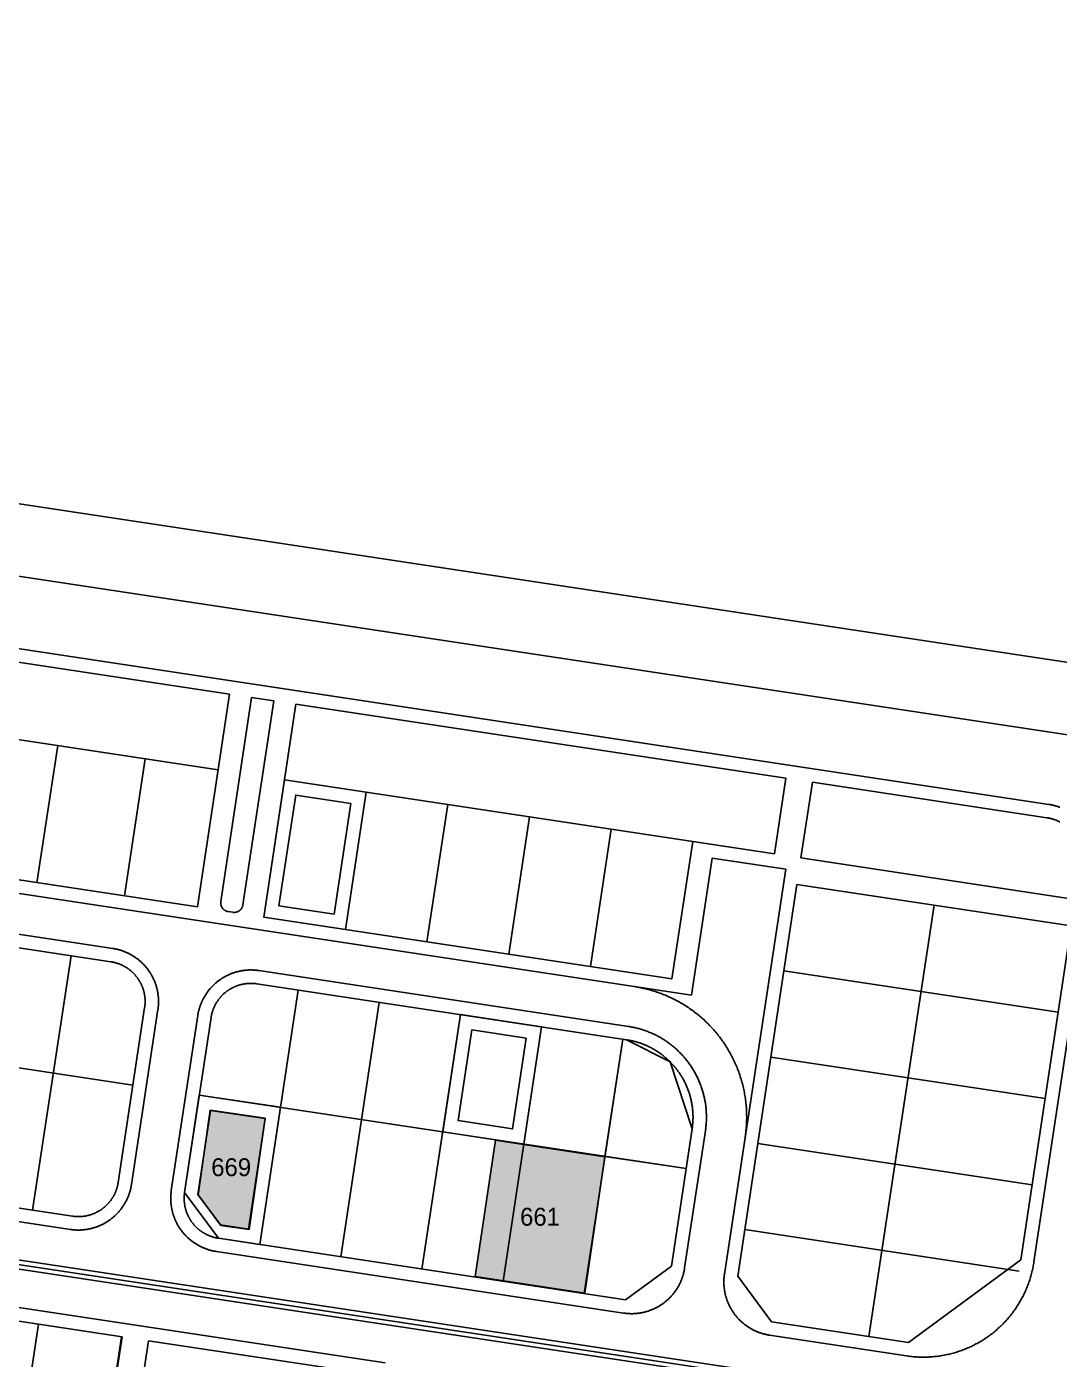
# Model space of a CAD drawing. Header units: metres. Extents: x 680594 to 684853, y 828874 to 830078.
# Drawn here: x 681438.4 to 681669.2, y 829775.8 to 830073.7 of the extents above; entities that cross this region are included whole.
import ezdxf
from ezdxf.enums import TextEntityAlignment as Align

# ---------------------------------------------------------------- set-up
doc = ezdxf.new("R2010")
doc.units = ezdxf.units.M
for name, color, linetype in [('PLOT_LINES', 7, 'Continuous'), ('PLOT_NUMBERS', 7, 'Continuous'), ('SELECTED_PLOTS', 3, 'Continuous')]:
    doc.layers.add(name, color=color, linetype=linetype)

msp = doc.modelspace()

# ---------------------------------------------------------------- hatches: boundary and pattern name
at = {"layer": 'SELECTED_PLOTS'}
h = msp.add_hatch(color=3, dxfattribs=at)
h.dxf.hatch_style = 1
h.paths.add_polyline_path([(681491.7, 829829.7), (681488.1, 829804.8), (681481.8, 829805.7), (681476.7, 829812.6), (681479.4, 829831.5)])
h = msp.add_hatch(color=3, dxfattribs=at)
h.dxf.hatch_style = 1
h.paths.add_polyline_path([(681563.13, 829790.6), (681538.61, 829794.31), (681543.22, 829824.77), (681549.47, 829823.82), (681567.62, 829821.07)])

# ---------------------------------------------------------------- linework, layer by layer
at = {"layer": 'PLOT_LINES'}
for points in [[(680731.23, 830073.66), (682582.21, 829793.81)], [(680731.23, 830073.66), (682582.21, 829793.81)], [(680728.84, 830057.84), (682579.82, 829777.99)], [(680728.84, 830057.84), (682579.82, 829777.99)], [(681024.65, 829996.94), (681666.88, 829899.83)], [(681350.26, 829944.67), (681483.74, 829924.49)], [(681586.98, 829857.19), (681088.37, 829932.57)], [(681481.18, 829907.57), (681347.7, 829927.75)], [(681476.55, 829876.92), (681483.74, 829924.49)], [(681481.79, 829878.15), (681488.68, 829923.74)], [(681488.68, 829923.74), (681493.63, 829922.99)], [(681486.73, 829877.4), (681493.63, 829922.99)], [(681491.38, 829874.67), (681498.57, 829922.25)], [(681498.57, 829922.25), (681608.09, 829905.69)], [(681440.7, 829882.33), (681445.34, 829912.99)], [(681460.23, 829879.38), (681464.87, 829910.03)], [(681605.53, 829888.77), (681608.09, 829905.69)], [(681514.26, 829902.57), (681496.01, 829905.32), (681491.38, 829874.67), (681509.63, 829871.91), (681514.26, 829902.57)], [(681605.53, 829888.77), (681496.01, 829905.32)], [(681509.63, 829871.91), (681514.26, 829902.57)], [(681611.46, 829887.87), (681614.02, 829904.79)], [(681614.02, 829904.79), (681666.43, 829896.87)], [(681457.67, 829867.63), (681239.66, 829900.6)], [(681510.85, 829900.05), (681498.53, 829901.91), (681494.79, 829877.19), (681507.11, 829875.33), (681510.85, 829900.05)], [(681527.88, 829869.15), (681532.52, 829899.81)], [(681669.3, 829899.2), (681669.17, 829899.25), (681669.04, 829899.3), (681668.91, 829899.34), (681668.78, 829899.39), (681668.64, 829899.43), (681668.51, 829899.47), (681668.38, 829899.51), (681668.24, 829899.55), (681668.11, 829899.58), (681667.97, 829899.62), (681667.84, 829899.65), (681667.7, 829899.68), (681667.56, 829899.71), (681667.43, 829899.74), (681667.29, 829899.76), (681667.15, 829899.79), (681667.01, 829899.81), (681666.88, 829899.83)], [(681476.55, 829876.92), (681343.06, 829897.1)], [(681546.14, 829866.39), (681550.77, 829897.05)], [(681669.3, 829895.92), (681669.2, 829895.97), (681669.11, 829896.02), (681669.02, 829896.06), (681668.92, 829896.11), (681668.83, 829896.15), (681668.73, 829896.2), (681668.64, 829896.24), (681668.54, 829896.28), (681668.44, 829896.32), (681668.35, 829896.36), (681668.25, 829896.39), (681668.15, 829896.43), (681668.05, 829896.47), (681667.95, 829896.5), (681667.85, 829896.53), (681667.75, 829896.56), (681667.65, 829896.59), (681667.55, 829896.62), (681667.45, 829896.65), (681667.35, 829896.68), (681667.25, 829896.7), (681667.15, 829896.73), (681667.04, 829896.75), (681666.94, 829896.77), (681666.84, 829896.8), (681666.74, 829896.82), (681666.63, 829896.83), (681666.53, 829896.85), (681666.43, 829896.87)], [(681564.39, 829863.63), (681569.02, 829894.29)], [(681582.64, 829860.88), (681587.27, 829891.53)], [(681586.98, 829857.19), (681591.61, 829887.84)], [(681608.05, 829885.35), (681591.61, 829887.84)], [(681611.46, 829887.87), (681672.77, 829878.6)], [(681594.37, 829794.88), (681608.05, 829885.35)], [(681663.55, 829797.57), (681676.95, 829886.18)], [(681610.57, 829881.94), (681597.34, 829794.43), (681604.89, 829784.19), (681635.54, 829779.55), (681660.58, 829798.02), (681671.87, 829872.67)], [(681610.57, 829881.94), (681671.87, 829872.67)], [(681610.57, 829881.94), (681671.87, 829872.67)], [(681481.79, 829878.15), (681481.79, 829878.12), (681481.78, 829878.1), (681481.78, 829878.08), (681481.78, 829878.05), (681481.78, 829878.03), (681481.77, 829878.01), (681481.77, 829877.98), (681481.77, 829877.96), (681481.77, 829877.94), (681481.77, 829877.91), (681481.77, 829877.89), (681481.77, 829877.87), (681481.77, 829877.84), (681481.77, 829877.82), (681481.77, 829877.8), (681481.77, 829877.77), (681481.77, 829877.75), (681481.77, 829877.73), (681481.77, 829877.7), (681481.77, 829877.68), (681481.78, 829877.66), (681481.78, 829877.64), (681481.78, 829877.61), (681481.78, 829877.59), (681481.79, 829877.57), (681481.79, 829877.54), (681481.79, 829877.52), (681481.8, 829877.5), (681481.8, 829877.47), (681481.81, 829877.45), (681481.81, 829877.43), (681481.82, 829877.41), (681481.82, 829877.38), (681481.83, 829877.36), (681481.83, 829877.34), (681481.84, 829877.32), (681481.84, 829877.29), (681481.85, 829877.27), (681481.86, 829877.25), (681481.87, 829877.23), (681481.87, 829877.2), (681481.88, 829877.18), (681481.89, 829877.16), (681481.9, 829877.14), (681481.9, 829877.12), (681481.91, 829877.1), (681481.92, 829877.07), (681481.93, 829877.05), (681481.94, 829877.03), (681481.95, 829877.01), (681481.96, 829876.99), (681481.97, 829876.97), (681481.98, 829876.95), (681481.99, 829876.93), (681482, 829876.91), (681482.01, 829876.89), (681482.02, 829876.86), (681482.04, 829876.84), (681482.05, 829876.82), (681482.06, 829876.8), (681482.07, 829876.78), (681482.08, 829876.77), (681482.1, 829876.75), (681482.11, 829876.73), (681482.12, 829876.71), (681482.14, 829876.69), (681482.15, 829876.67), (681482.16, 829876.65), (681482.18, 829876.63), (681482.19, 829876.61), (681482.21, 829876.6), (681482.22, 829876.58), (681482.24, 829876.56), (681482.25, 829876.54), (681482.27, 829876.52), (681482.28, 829876.51), (681482.3, 829876.49), (681482.31, 829876.47), (681482.33, 829876.46), (681482.35, 829876.44), (681482.36, 829876.42), (681482.38, 829876.41), (681482.4, 829876.39), (681482.41, 829876.37), (681482.43, 829876.36), (681482.45, 829876.34), (681482.47, 829876.33), (681482.48, 829876.31), (681482.5, 829876.3), (681482.52, 829876.28), (681482.54, 829876.27), (681482.56, 829876.26), (681482.57, 829876.24), (681482.59, 829876.23), (681482.61, 829876.21), (681482.63, 829876.2), (681482.65, 829876.19), (681482.67, 829876.17), (681482.69, 829876.16), (681482.71, 829876.15), (681482.73, 829876.14), (681482.75, 829876.13), (681482.77, 829876.11), (681482.79, 829876.1), (681482.81, 829876.09), (681482.83, 829876.08), (681482.85, 829876.07), (681482.87, 829876.06), (681482.89, 829876.05), (681482.91, 829876.04), (681482.93, 829876.03), (681482.96, 829876.02), (681482.98, 829876.01), (681483, 829876), (681483.02, 829875.99), (681483.04, 829875.98), (681483.06, 829875.97), (681483.08, 829875.97), (681483.11, 829875.96), (681483.13, 829875.95), (681483.15, 829875.94), (681483.17, 829875.94), (681483.2, 829875.93), (681483.22, 829875.92), (681483.24, 829875.92), (681483.26, 829875.91), (681483.29, 829875.91), (681483.31, 829875.9), (681483.33, 829875.89), (681483.35, 829875.89), (681483.38, 829875.89), (681483.4, 829875.88), (681483.42, 829875.88), (681483.44, 829875.87), (681483.47, 829875.87)], [(681483.47, 829875.87), (681484.46, 829875.72)], [(681484.46, 829875.72), (681484.48, 829875.72), (681484.5, 829875.71), (681484.53, 829875.71), (681484.55, 829875.71), (681484.57, 829875.71), (681484.6, 829875.7), (681484.62, 829875.7), (681484.64, 829875.7), (681484.66, 829875.7), (681484.69, 829875.7), (681484.71, 829875.7), (681484.73, 829875.7), (681484.76, 829875.7), (681484.78, 829875.7), (681484.8, 829875.7), (681484.83, 829875.7), (681484.85, 829875.7), (681484.87, 829875.7), (681484.9, 829875.7), (681484.92, 829875.7), (681484.94, 829875.71), (681484.97, 829875.71), (681484.99, 829875.71), (681485.01, 829875.71), (681485.04, 829875.72), (681485.06, 829875.72), (681485.08, 829875.72), (681485.11, 829875.73), (681485.13, 829875.73), (681485.15, 829875.74), (681485.17, 829875.74), (681485.2, 829875.75), (681485.22, 829875.75), (681485.24, 829875.76), (681485.26, 829875.76), (681485.29, 829875.77), (681485.31, 829875.78), (681485.33, 829875.78), (681485.35, 829875.79), (681485.38, 829875.8), (681485.4, 829875.8), (681485.42, 829875.81), (681485.44, 829875.82), (681485.46, 829875.83), (681485.49, 829875.84), (681485.51, 829875.84), (681485.53, 829875.85), (681485.55, 829875.86), (681485.57, 829875.87), (681485.59, 829875.88), (681485.61, 829875.89), (681485.63, 829875.9), (681485.66, 829875.91), (681485.68, 829875.92), (681485.7, 829875.93), (681485.72, 829875.94), (681485.74, 829875.95), (681485.76, 829875.97), (681485.78, 829875.98), (681485.8, 829875.99), (681485.82, 829876), (681485.84, 829876.01), (681485.86, 829876.03), (681485.88, 829876.04), (681485.9, 829876.05), (681485.91, 829876.07), (681485.93, 829876.08), (681485.95, 829876.09), (681485.97, 829876.11), (681485.99, 829876.12), (681486.01, 829876.14), (681486.03, 829876.15), (681486.04, 829876.17), (681486.06, 829876.18), (681486.08, 829876.2), (681486.1, 829876.21), (681486.11, 829876.23), (681486.13, 829876.24), (681486.15, 829876.26), (681486.16, 829876.28), (681486.18, 829876.29), (681486.2, 829876.31), (681486.21, 829876.33), (681486.23, 829876.34), (681486.24, 829876.36), (681486.26, 829876.38), (681486.27, 829876.4), (681486.29, 829876.41), (681486.3, 829876.43), (681486.32, 829876.45), (681486.33, 829876.47), (681486.35, 829876.49), (681486.36, 829876.5), (681486.37, 829876.52), (681486.39, 829876.54), (681486.4, 829876.56), (681486.41, 829876.58), (681486.43, 829876.6), (681486.44, 829876.62), (681486.45, 829876.64), (681486.47, 829876.66), (681486.48, 829876.68), (681486.49, 829876.7), (681486.5, 829876.72), (681486.51, 829876.74), (681486.52, 829876.76), (681486.53, 829876.78), (681486.54, 829876.8), (681486.55, 829876.82), (681486.56, 829876.84), (681486.57, 829876.86), (681486.58, 829876.89), (681486.59, 829876.91), (681486.6, 829876.93), (681486.61, 829876.95), (681486.62, 829876.97), (681486.63, 829876.99), (681486.64, 829877.02), (681486.64, 829877.04), (681486.65, 829877.06), (681486.66, 829877.08), (681486.67, 829877.1), (681486.67, 829877.13), (681486.68, 829877.15), (681486.68, 829877.17), (681486.69, 829877.19), (681486.7, 829877.22), (681486.7, 829877.24), (681486.71, 829877.26), (681486.71, 829877.28), (681486.72, 829877.31), (681486.72, 829877.33), (681486.73, 829877.35), (681486.73, 829877.38), (681486.73, 829877.4)], [(681626.64, 829780.9), (681641.22, 829877.3)], [(681457.22, 829864.67), (681394.93, 829874.09)], [(681582.64, 829860.88), (681491.38, 829874.67)], [(681467.74, 829853.97), (681467.76, 829854.11), (681467.78, 829854.25), (681467.79, 829854.39), (681467.81, 829854.53), (681467.82, 829854.67), (681467.83, 829854.81), (681467.84, 829854.95), (681467.85, 829855.09), (681467.86, 829855.22), (681467.87, 829855.36), (681467.87, 829855.5), (681467.87, 829855.64), (681467.87, 829855.78), (681467.87, 829855.92), (681467.87, 829856.06), (681467.86, 829856.2), (681467.86, 829856.34), (681467.85, 829856.48), (681467.84, 829856.62), (681467.83, 829856.76), (681467.82, 829856.9), (681467.81, 829857.04), (681467.79, 829857.18), (681467.77, 829857.31), (681467.75, 829857.45), (681467.73, 829857.59), (681467.71, 829857.73), (681467.69, 829857.87), (681467.66, 829858), (681467.64, 829858.14), (681467.61, 829858.28), (681467.58, 829858.41), (681467.55, 829858.55), (681467.51, 829858.69), (681467.48, 829858.82), (681467.44, 829858.96), (681467.4, 829859.09), (681467.36, 829859.22), (681467.32, 829859.36), (681467.28, 829859.49), (681467.24, 829859.62), (681467.19, 829859.76), (681467.14, 829859.89), (681467.1, 829860.02), (681467.04, 829860.15), (681466.99, 829860.28), (681466.94, 829860.41), (681466.89, 829860.53), (681466.83, 829860.66), (681466.77, 829860.79), (681466.71, 829860.92), (681466.65, 829861.04), (681466.59, 829861.17), (681466.53, 829861.29), (681466.46, 829861.42), (681466.39, 829861.54), (681466.33, 829861.66), (681466.26, 829861.78), (681466.19, 829861.9), (681466.11, 829862.02), (681466.04, 829862.14), (681465.97, 829862.26), (681465.89, 829862.37), (681465.81, 829862.49), (681465.73, 829862.61), (681465.65, 829862.72), (681465.57, 829862.83), (681465.49, 829862.95), (681465.41, 829863.06), (681465.32, 829863.17), (681465.23, 829863.28), (681465.14, 829863.39), (681465.06, 829863.49), (681464.97, 829863.6), (681464.87, 829863.7), (681464.78, 829863.81), (681464.69, 829863.91), (681464.59, 829864.01), (681464.49, 829864.12), (681464.4, 829864.21), (681464.3, 829864.31), (681464.2, 829864.41), (681464.1, 829864.51), (681463.99, 829864.6), (681463.89, 829864.7), (681463.79, 829864.79), (681463.68, 829864.88), (681463.57, 829864.97), (681463.47, 829865.06), (681463.36, 829865.15), (681463.25, 829865.23), (681463.14, 829865.32), (681463.03, 829865.4), (681462.91, 829865.49), (681462.8, 829865.57), (681462.69, 829865.65), (681462.57, 829865.73), (681462.45, 829865.8), (681462.34, 829865.88), (681462.22, 829865.95), (681462.1, 829866.03), (681461.98, 829866.1), (681461.86, 829866.17), (681461.74, 829866.24), (681461.62, 829866.3), (681461.49, 829866.37), (681461.37, 829866.44), (681461.25, 829866.5), (681461.12, 829866.56), (681460.99, 829866.62), (681460.87, 829866.68), (681460.74, 829866.74), (681460.61, 829866.79), (681460.48, 829866.85), (681460.35, 829866.9), (681460.22, 829866.95), (681460.09, 829867), (681459.96, 829867.05), (681459.83, 829867.1), (681459.7, 829867.14), (681459.57, 829867.19), (681459.43, 829867.23), (681459.3, 829867.27), (681459.17, 829867.31), (681459.03, 829867.35), (681458.9, 829867.38), (681458.76, 829867.42), (681458.63, 829867.45), (681458.49, 829867.48), (681458.35, 829867.51), (681458.22, 829867.54), (681458.08, 829867.56), (681457.94, 829867.59), (681457.8, 829867.61), (681457.67, 829867.63)], [(680992.67, 829864.11), (681644.26, 829765.59)], [(680992.67, 829864.11), (681644.26, 829765.59)], [(681439.72, 829809.16), (681448.32, 829866.01)], [(681464.77, 829854.42), (681464.79, 829854.53), (681464.8, 829854.63), (681464.81, 829854.73), (681464.82, 829854.84), (681464.83, 829854.94), (681464.84, 829855.05), (681464.85, 829855.15), (681464.86, 829855.26), (681464.86, 829855.36), (681464.87, 829855.47), (681464.87, 829855.57), (681464.87, 829855.67), (681464.87, 829855.78), (681464.87, 829855.88), (681464.87, 829855.99), (681464.87, 829856.09), (681464.86, 829856.2), (681464.86, 829856.3), (681464.85, 829856.41), (681464.84, 829856.51), (681464.83, 829856.62), (681464.82, 829856.72), (681464.81, 829856.82), (681464.8, 829856.93), (681464.78, 829857.03), (681464.77, 829857.14), (681464.75, 829857.24), (681464.73, 829857.34), (681464.71, 829857.45), (681464.69, 829857.55), (681464.67, 829857.65), (681464.65, 829857.75), (681464.63, 829857.85), (681464.6, 829857.96), (681464.58, 829858.06), (681464.55, 829858.16), (681464.52, 829858.26), (681464.49, 829858.36), (681464.46, 829858.46), (681464.43, 829858.56), (681464.4, 829858.66), (681464.36, 829858.76), (681464.33, 829858.86), (681464.29, 829858.96), (681464.25, 829859.05), (681464.21, 829859.15), (681464.17, 829859.25), (681464.13, 829859.34), (681464.09, 829859.44), (681464.05, 829859.53), (681464, 829859.63), (681463.96, 829859.72), (681463.91, 829859.82), (681463.86, 829859.91), (681463.81, 829860), (681463.76, 829860.1), (681463.71, 829860.19), (681463.66, 829860.28), (681463.61, 829860.37), (681463.55, 829860.46), (681463.5, 829860.55), (681463.44, 829860.64), (681463.39, 829860.72), (681463.33, 829860.81), (681463.27, 829860.9), (681463.21, 829860.98), (681463.15, 829861.07), (681463.09, 829861.15), (681463.02, 829861.24), (681462.96, 829861.32), (681462.89, 829861.4), (681462.83, 829861.48), (681462.76, 829861.56), (681462.69, 829861.64), (681462.62, 829861.72), (681462.55, 829861.8), (681462.48, 829861.88), (681462.41, 829861.95), (681462.34, 829862.03), (681462.27, 829862.1), (681462.19, 829862.18), (681462.12, 829862.25), (681462.04, 829862.32), (681461.96, 829862.39), (681461.89, 829862.46), (681461.81, 829862.53), (681461.73, 829862.6), (681461.65, 829862.67), (681461.57, 829862.74), (681461.49, 829862.8), (681461.4, 829862.87), (681461.32, 829862.93), (681461.24, 829862.99), (681461.15, 829863.06), (681461.07, 829863.12), (681460.98, 829863.18), (681460.9, 829863.24), (681460.81, 829863.29), (681460.72, 829863.35), (681460.63, 829863.41), (681460.54, 829863.46), (681460.45, 829863.52), (681460.36, 829863.57), (681460.27, 829863.62), (681460.18, 829863.67), (681460.09, 829863.72), (681460, 829863.77), (681459.9, 829863.82), (681459.81, 829863.86), (681459.71, 829863.91), (681459.62, 829863.95), (681459.52, 829864), (681459.43, 829864.04), (681459.33, 829864.08), (681459.23, 829864.12), (681459.14, 829864.16), (681459.04, 829864.19), (681458.94, 829864.23), (681458.84, 829864.26), (681458.74, 829864.3), (681458.64, 829864.33), (681458.54, 829864.36), (681458.44, 829864.39), (681458.34, 829864.42), (681458.24, 829864.45), (681458.14, 829864.48), (681458.04, 829864.5), (681457.94, 829864.53), (681457.84, 829864.55), (681457.73, 829864.57), (681457.63, 829864.6), (681457.53, 829864.62), (681457.42, 829864.63), (681457.32, 829864.65), (681457.22, 829864.67)], [(681006.12, 829863.09), (681644.43, 829766.58)], [(681007.11, 829860.91), (681644.13, 829764.6)], [(681490.3, 829862.7), (681490.16, 829862.72), (681490.02, 829862.74), (681489.88, 829862.76), (681489.74, 829862.77), (681489.6, 829862.79), (681489.46, 829862.8), (681489.32, 829862.81), (681489.18, 829862.82), (681489.04, 829862.82), (681488.9, 829862.83), (681488.75, 829862.83), (681488.61, 829862.83), (681488.47, 829862.84), (681488.33, 829862.83), (681488.19, 829862.83), (681488.05, 829862.83), (681487.91, 829862.82), (681487.77, 829862.81), (681487.63, 829862.8), (681487.49, 829862.79), (681487.35, 829862.78), (681487.21, 829862.77), (681487.07, 829862.75), (681486.93, 829862.73), (681486.79, 829862.71), (681486.65, 829862.69), (681486.51, 829862.67), (681486.37, 829862.65), (681486.24, 829862.62), (681486.1, 829862.59), (681485.96, 829862.56), (681485.82, 829862.53), (681485.69, 829862.5), (681485.55, 829862.47), (681485.41, 829862.43), (681485.28, 829862.39), (681485.14, 829862.36), (681485.01, 829862.32), (681484.87, 829862.27), (681484.74, 829862.23), (681484.61, 829862.19), (681484.47, 829862.14), (681484.34, 829862.09), (681484.21, 829862.04), (681484.08, 829861.99), (681483.95, 829861.94), (681483.82, 829861.88), (681483.69, 829861.83), (681483.56, 829861.77), (681483.43, 829861.71), (681483.31, 829861.65), (681483.18, 829861.59), (681483.05, 829861.53), (681482.93, 829861.46), (681482.8, 829861.4), (681482.68, 829861.33), (681482.56, 829861.26), (681482.44, 829861.19), (681482.32, 829861.12), (681482.2, 829861.05), (681482.08, 829860.97), (681481.96, 829860.89), (681481.84, 829860.82), (681481.72, 829860.74), (681481.61, 829860.66), (681481.49, 829860.58), (681481.38, 829860.49), (681481.27, 829860.41), (681481.16, 829860.32), (681481.05, 829860.24), (681480.94, 829860.15), (681480.83, 829860.06), (681480.72, 829859.97), (681480.61, 829859.88), (681480.51, 829859.78), (681480.4, 829859.69), (681480.3, 829859.59), (681480.2, 829859.5), (681480.1, 829859.4), (681480, 829859.3), (681479.9, 829859.2), (681479.8, 829859.1), (681479.7, 829859), (681479.61, 829858.89), (681479.52, 829858.79), (681479.42, 829858.68), (681479.33, 829858.58), (681479.24, 829858.47), (681479.15, 829858.36), (681479.06, 829858.25), (681478.98, 829858.14), (681478.89, 829858.02), (681478.81, 829857.91), (681478.73, 829857.8), (681478.65, 829857.68), (681478.57, 829857.57), (681478.49, 829857.45), (681478.41, 829857.33), (681478.34, 829857.21), (681478.26, 829857.09), (681478.19, 829856.97), (681478.12, 829856.85), (681478.05, 829856.73), (681477.98, 829856.61), (681477.91, 829856.48), (681477.85, 829856.36), (681477.78, 829856.23), (681477.72, 829856.11), (681477.66, 829855.98), (681477.6, 829855.85), (681477.54, 829855.72), (681477.49, 829855.6), (681477.43, 829855.47), (681477.38, 829855.34), (681477.33, 829855.21), (681477.28, 829855.07), (681477.23, 829854.94), (681477.18, 829854.81), (681477.13, 829854.68), (681477.09, 829854.54), (681477.05, 829854.41), (681477.01, 829854.28), (681476.97, 829854.14), (681476.93, 829854), (681476.89, 829853.87), (681476.86, 829853.73), (681476.82, 829853.6), (681476.79, 829853.46), (681476.76, 829853.32), (681476.73, 829853.18), (681476.71, 829853.05), (681476.68, 829852.91), (681476.66, 829852.77), (681476.64, 829852.63)], [(681572.9, 829850.21), (681490.3, 829862.7)], [(681607.65, 829862.66), (681668.96, 829853.39)], [(681489.85, 829859.73), (681489.74, 829859.75), (681489.64, 829859.76), (681489.53, 829859.78), (681489.43, 829859.79), (681489.32, 829859.8), (681489.22, 829859.81), (681489.11, 829859.81), (681489.01, 829859.82), (681488.9, 829859.83), (681488.8, 829859.83), (681488.69, 829859.83), (681488.59, 829859.84), (681488.48, 829859.84), (681488.38, 829859.83), (681488.27, 829859.83), (681488.16, 829859.83), (681488.06, 829859.82), (681487.95, 829859.82), (681487.85, 829859.81), (681487.74, 829859.8), (681487.64, 829859.79), (681487.53, 829859.78), (681487.43, 829859.77), (681487.32, 829859.76), (681487.22, 829859.74), (681487.11, 829859.73), (681487.01, 829859.71), (681486.91, 829859.69), (681486.8, 829859.67), (681486.7, 829859.65), (681486.6, 829859.63), (681486.49, 829859.61), (681486.39, 829859.58), (681486.29, 829859.56), (681486.19, 829859.53), (681486.08, 829859.5), (681485.98, 829859.48), (681485.88, 829859.45), (681485.78, 829859.41), (681485.68, 829859.38), (681485.58, 829859.35), (681485.48, 829859.31), (681485.38, 829859.28), (681485.28, 829859.24), (681485.18, 829859.2), (681485.09, 829859.16), (681484.99, 829859.12), (681484.89, 829859.08), (681484.8, 829859.04), (681484.7, 829858.99), (681484.6, 829858.95), (681484.51, 829858.9), (681484.42, 829858.85), (681484.32, 829858.81), (681484.23, 829858.76), (681484.14, 829858.71), (681484.04, 829858.65), (681483.95, 829858.6), (681483.86, 829858.55), (681483.77, 829858.49), (681483.68, 829858.44), (681483.59, 829858.38), (681483.51, 829858.32), (681483.42, 829858.26), (681483.33, 829858.2), (681483.25, 829858.14), (681483.16, 829858.08), (681483.08, 829858.02), (681482.99, 829857.95), (681482.91, 829857.89), (681482.83, 829857.82), (681482.75, 829857.75), (681482.66, 829857.69), (681482.58, 829857.62), (681482.51, 829857.55), (681482.43, 829857.48), (681482.35, 829857.4), (681482.27, 829857.33), (681482.2, 829857.26), (681482.12, 829857.18), (681482.05, 829857.11), (681481.98, 829857.03), (681481.9, 829856.96), (681481.83, 829856.88), (681481.76, 829856.8), (681481.69, 829856.72), (681481.62, 829856.64), (681481.56, 829856.56), (681481.49, 829856.48), (681481.42, 829856.39), (681481.36, 829856.31), (681481.3, 829856.23), (681481.23, 829856.14), (681481.17, 829856.06), (681481.11, 829855.97), (681481.05, 829855.88), (681480.99, 829855.8), (681480.93, 829855.71), (681480.88, 829855.62), (681480.82, 829855.53), (681480.77, 829855.44), (681480.71, 829855.35), (681480.66, 829855.26), (681480.61, 829855.16), (681480.56, 829855.07), (681480.51, 829854.98), (681480.46, 829854.88), (681480.42, 829854.79), (681480.37, 829854.69), (681480.33, 829854.6), (681480.28, 829854.5), (681480.24, 829854.41), (681480.2, 829854.31), (681480.16, 829854.21), (681480.12, 829854.11), (681480.08, 829854.01), (681480.05, 829853.92), (681480.01, 829853.82), (681479.98, 829853.72), (681479.94, 829853.62), (681479.91, 829853.52), (681479.88, 829853.42), (681479.85, 829853.31), (681479.82, 829853.21), (681479.79, 829853.11), (681479.77, 829853.01), (681479.74, 829852.91), (681479.72, 829852.8), (681479.7, 829852.7), (681479.68, 829852.6), (681479.66, 829852.49), (681479.64, 829852.39), (681479.62, 829852.29), (681479.6, 829852.18)], [(681572.45, 829847.24), (681489.85, 829859.73)], [(681499.09, 829858.34), (681490.49, 829801.48)], [(681599.01, 829825.53), (681599.05, 829825.87), (681599.1, 829826.21), (681599.14, 829826.55), (681599.18, 829826.89), (681599.21, 829827.23), (681599.24, 829827.58), (681599.27, 829827.92), (681599.29, 829828.26), (681599.31, 829828.6), (681599.32, 829828.95), (681599.33, 829829.29), (681599.34, 829829.63), (681599.34, 829829.98), (681599.33, 829830.32), (681599.33, 829830.66), (681599.32, 829831.01), (681599.3, 829831.35), (681599.28, 829831.69), (681599.26, 829832.03), (681599.24, 829832.38), (681599.21, 829832.72), (681599.17, 829833.06), (681599.13, 829833.4), (681599.09, 829833.74), (681599.04, 829834.08), (681598.99, 829834.42), (681598.94, 829834.76), (681598.88, 829835.1), (681598.82, 829835.44), (681598.75, 829835.77), (681598.68, 829836.11), (681598.61, 829836.44), (681598.53, 829836.78), (681598.45, 829837.11), (681598.37, 829837.45), (681598.28, 829837.78), (681598.18, 829838.11), (681598.09, 829838.44), (681597.99, 829838.76), (681597.88, 829839.09), (681597.77, 829839.42), (681597.66, 829839.74), (681597.55, 829840.06), (681597.43, 829840.39), (681597.3, 829840.71), (681597.18, 829841.03), (681597.04, 829841.34), (681596.91, 829841.66), (681596.77, 829841.97), (681596.63, 829842.29), (681596.48, 829842.6), (681596.34, 829842.91), (681596.18, 829843.21), (681596.03, 829843.52), (681595.87, 829843.82), (681595.7, 829844.12), (681595.54, 829844.42), (681595.37, 829844.72), (681595.19, 829845.02), (681595.02, 829845.31), (681594.84, 829845.6), (681594.65, 829845.89), (681594.46, 829846.18), (681594.27, 829846.47), (681594.08, 829846.75), (681593.88, 829847.03), (681593.68, 829847.31), (681593.48, 829847.59), (681593.27, 829847.86), (681593.06, 829848.13), (681592.85, 829848.4), (681592.63, 829848.67), (681592.41, 829848.93), (681592.19, 829849.19), (681591.96, 829849.45), (681591.74, 829849.71), (681591.5, 829849.96), (681591.27, 829850.21), (681591.03, 829850.46), (681590.79, 829850.7), (681590.55, 829850.95), (681590.3, 829851.19), (681590.05, 829851.42), (681589.8, 829851.66), (681589.55, 829851.89), (681589.29, 829852.12), (681589.03, 829852.34), (681588.77, 829852.56), (681588.51, 829852.78), (681588.24, 829853), (681587.97, 829853.21), (681587.7, 829853.42), (681587.42, 829853.63), (681587.15, 829853.83), (681586.87, 829854.03), (681586.59, 829854.22), (681586.3, 829854.42), (681586.02, 829854.61), (681585.73, 829854.79), (681585.44, 829854.98), (681585.15, 829855.16), (681584.85, 829855.33), (681584.56, 829855.51), (681584.26, 829855.68), (681583.96, 829855.84), (681583.65, 829856.01), (681583.35, 829856.16), (681583.04, 829856.32), (681582.74, 829856.47), (681582.43, 829856.62), (681582.12, 829856.76), (681581.8, 829856.91), (681581.49, 829857.04), (681581.17, 829857.18), (681580.85, 829857.31), (681580.54, 829857.43), (681580.21, 829857.56), (681579.89, 829857.67), (681579.57, 829857.79), (681579.24, 829857.9), (681578.92, 829858.01), (681578.59, 829858.11), (681578.26, 829858.21), (681577.93, 829858.31), (681577.6, 829858.4), (681577.27, 829858.49), (681576.94, 829858.57), (681576.61, 829858.65), (681576.27, 829858.73), (681575.94, 829858.8), (681575.6, 829858.87), (681575.26, 829858.94), (681574.92, 829859), (681574.59, 829859.06), (681574.25, 829859.11)], [(681517.22, 829855.6), (681508.62, 829798.74)], [(681458.87, 829815.37), (681464.77, 829854.42)], [(681461.83, 829814.92), (681467.74, 829853.97)], [(681470.73, 829813.57), (681476.64, 829852.63)], [(681473.7, 829813.12), (681479.6, 829852.18)], [(681535.35, 829852.85), (681526.76, 829796)], [(681553.49, 829850.11), (681535.35, 829852.85), (681531.39, 829826.65), (681549.53, 829823.91), (681553.49, 829850.11)], [(681550.07, 829847.59), (681537.87, 829849.44), (681534.81, 829829.17), (681547.01, 829827.32), (681550.07, 829847.59)], [(681553.49, 829850.11), (681544.89, 829793.26)], [(681590.11, 829826.88), (681590.14, 829827.11), (681590.17, 829827.35), (681590.2, 829827.59), (681590.23, 829827.82), (681590.25, 829828.06), (681590.27, 829828.3), (681590.29, 829828.54), (681590.3, 829828.77), (681590.32, 829829.01), (681590.33, 829829.25), (681590.33, 829829.49), (681590.34, 829829.73), (681590.34, 829829.97), (681590.34, 829830.2), (681590.33, 829830.44), (681590.32, 829830.68), (681590.31, 829830.92), (681590.3, 829831.16), (681590.29, 829831.4), (681590.27, 829831.63), (681590.25, 829831.87), (681590.22, 829832.11), (681590.2, 829832.35), (681590.17, 829832.58), (681590.13, 829832.82), (681590.1, 829833.05), (681590.06, 829833.29), (681590.02, 829833.53), (681589.98, 829833.76), (681589.93, 829833.99), (681589.88, 829834.23), (681589.83, 829834.46), (681589.78, 829834.69), (681589.72, 829834.92), (681589.66, 829835.16), (681589.6, 829835.39), (681589.54, 829835.62), (681589.47, 829835.84), (681589.4, 829836.07), (681589.33, 829836.3), (681589.25, 829836.53), (681589.17, 829836.75), (681589.09, 829836.98), (681589.01, 829837.2), (681588.92, 829837.42), (681588.83, 829837.64), (681588.74, 829837.86), (681588.65, 829838.08), (681588.55, 829838.3), (681588.46, 829838.52), (681588.35, 829838.74), (681588.25, 829838.95), (681588.15, 829839.16), (681588.04, 829839.38), (681587.93, 829839.59), (681587.81, 829839.8), (681587.7, 829840.01), (681587.58, 829840.21), (681587.46, 829840.42), (681587.33, 829840.62), (681587.21, 829840.83), (681587.08, 829841.03), (681586.95, 829841.23), (681586.82, 829841.43), (681586.68, 829841.62), (681586.55, 829841.82), (681586.41, 829842.01), (681586.27, 829842.2), (681586.12, 829842.39), (681585.98, 829842.58), (681585.83, 829842.77), (681585.68, 829842.95), (681585.52, 829843.14), (681585.37, 829843.32), (681585.21, 829843.5), (681585.05, 829843.68), (681584.89, 829843.85), (681584.73, 829844.03), (681584.57, 829844.2), (681584.4, 829844.37), (681584.23, 829844.54), (681584.06, 829844.71), (681583.89, 829844.87), (681583.71, 829845.03), (681583.54, 829845.19), (681583.36, 829845.35), (681583.18, 829845.51), (681582.99, 829845.66), (681582.81, 829845.81), (681582.63, 829845.96), (681582.44, 829846.11), (681582.25, 829846.26), (681582.06, 829846.4), (681581.87, 829846.54), (681581.67, 829846.68), (681581.48, 829846.82), (681581.28, 829846.95), (681581.08, 829847.08), (681580.88, 829847.21), (681580.68, 829847.34), (681580.48, 829847.46), (681580.27, 829847.59), (681580.07, 829847.71), (681579.86, 829847.83), (681579.65, 829847.94), (681579.44, 829848.05), (681579.23, 829848.16), (681579.02, 829848.27), (681578.8, 829848.38), (681578.59, 829848.48), (681578.37, 829848.58), (681578.15, 829848.68), (681577.93, 829848.77), (681577.71, 829848.87), (681577.49, 829848.96), (681577.27, 829849.05), (681577.05, 829849.13), (681576.82, 829849.21), (681576.6, 829849.29), (681576.37, 829849.37), (681576.15, 829849.45), (681575.92, 829849.52), (681575.69, 829849.59), (681575.46, 829849.65), (681575.23, 829849.72), (681575, 829849.78), (681574.77, 829849.84), (681574.54, 829849.89), (681574.31, 829849.95), (681574.07, 829850), (681573.84, 829850.05), (681573.61, 829850.09), (681573.37, 829850.13), (681573.14, 829850.17), (681572.9, 829850.21)], [(681390.96, 829847.88), (681462.16, 829837.12)], [(681571.62, 829847.37), (681563.03, 829790.52)], [(681572.45, 829847.24), (681571.62, 829847.37), (681567.66, 829821.17), (681585.79, 829818.43), (681587.14, 829827.33), (681582.21, 829842.32), (681572.45, 829847.24)], [(681587.14, 829827.33), (681587.17, 829827.53), (681587.2, 829827.73), (681587.22, 829827.93), (681587.24, 829828.13), (681587.26, 829828.34), (681587.28, 829828.54), (681587.3, 829828.74), (681587.31, 829828.95), (681587.32, 829829.15), (681587.33, 829829.35), (681587.33, 829829.56), (681587.34, 829829.76), (681587.34, 829829.96), (681587.34, 829830.17), (681587.33, 829830.37), (681587.33, 829830.57), (681587.32, 829830.78), (681587.31, 829830.98), (681587.29, 829831.18), (681587.28, 829831.39), (681587.26, 829831.59), (681587.24, 829831.79), (681587.22, 829831.99), (681587.19, 829832.2), (681587.16, 829832.4), (681587.13, 829832.6), (681587.1, 829832.8), (681587.07, 829833), (681587.03, 829833.2), (681586.99, 829833.4), (681586.95, 829833.6), (681586.91, 829833.8), (681586.86, 829834), (681586.81, 829834.2), (681586.76, 829834.39), (681586.71, 829834.59), (681586.65, 829834.79), (681586.6, 829834.98), (681586.54, 829835.18), (681586.47, 829835.37), (681586.41, 829835.56), (681586.34, 829835.76), (681586.27, 829835.95), (681586.2, 829836.14), (681586.13, 829836.33), (681586.05, 829836.52), (681585.98, 829836.7), (681585.9, 829836.89), (681585.82, 829837.08), (681585.73, 829837.26), (681585.64, 829837.45), (681585.56, 829837.63), (681585.47, 829837.81), (681585.37, 829838), (681585.28, 829838.18), (681585.18, 829838.35), (681585.08, 829838.53), (681584.98, 829838.71), (681584.88, 829838.89), (681584.77, 829839.06), (681584.67, 829839.23), (681584.56, 829839.4), (681584.45, 829839.58), (681584.33, 829839.74), (681584.22, 829839.91), (681584.1, 829840.08), (681583.98, 829840.24), (681583.86, 829840.41), (681583.74, 829840.57), (681583.61, 829840.73), (681583.49, 829840.89), (681583.36, 829841.05), (681583.23, 829841.21), (681583.1, 829841.36), (681582.96, 829841.52), (681582.83, 829841.67), (681582.69, 829841.82), (681582.55, 829841.97), (681582.41, 829842.11), (681582.27, 829842.26), (681582.12, 829842.4), (681581.98, 829842.54), (681581.83, 829842.69), (681581.68, 829842.82), (681581.53, 829842.96), (681581.38, 829843.1), (681581.22, 829843.23), (681581.07, 829843.36), (681580.91, 829843.49), (681580.75, 829843.62), (681580.59, 829843.74), (681580.43, 829843.87), (681580.27, 829843.99), (681580.11, 829844.11), (681579.94, 829844.23), (681579.77, 829844.35), (681579.61, 829844.46), (681579.44, 829844.57), (681579.26, 829844.68), (681579.09, 829844.79), (681578.92, 829844.9), (681578.74, 829845), (681578.57, 829845.11), (681578.39, 829845.21), (681578.21, 829845.31), (681578.03, 829845.4), (681577.85, 829845.5), (681577.67, 829845.59), (681577.49, 829845.68), (681577.31, 829845.77), (681577.12, 829845.85), (681576.94, 829845.94), (681576.75, 829846.02), (681576.56, 829846.1), (681576.37, 829846.18), (681576.18, 829846.25), (681575.99, 829846.32), (681575.8, 829846.39), (681575.61, 829846.46), (681575.42, 829846.53), (681575.22, 829846.59), (681575.03, 829846.65), (681574.84, 829846.71), (681574.64, 829846.77), (681574.44, 829846.82), (681574.25, 829846.88), (681574.05, 829846.93), (681573.85, 829846.97), (681573.65, 829847.02), (681573.45, 829847.06), (681573.26, 829847.1), (681573.06, 829847.14), (681572.85, 829847.18), (681572.65, 829847.21), (681572.45, 829847.24)], [(681604.74, 829843.38), (681666.04, 829834.11)], [(681230.17, 829837.81), (681448.17, 829804.85)], [(681495.13, 829832.14), (681476.99, 829834.88), (681473.7, 829813.12), (681481.25, 829802.88), (681490.49, 829801.48), (681495.13, 829832.14)], [(681476.99, 829834.88), (681585.79, 829818.43)], [(681491.71, 829829.62), (681479.5, 829831.46), (681476.66, 829812.68), (681481.7, 829805.85), (681487.97, 829804.9), (681491.71, 829829.62)], [(681481.25, 829802.88), (681572.26, 829789.12), (681582.51, 829796.67), (681587.14, 829827.33)], [(681585.47, 829796.23), (681590.11, 829826.88)], [(681601.82, 829824.09), (681663.13, 829814.83)], [(681227.33, 829819.02), (681518.5, 829775)], [(681386.33, 829817.23), (681448.62, 829807.81)], [(681448.17, 829804.85), (681448.31, 829804.83), (681448.45, 829804.81), (681448.59, 829804.79), (681448.73, 829804.78), (681448.87, 829804.76), (681449.01, 829804.75), (681449.14, 829804.74), (681449.28, 829804.73), (681449.42, 829804.72), (681449.56, 829804.72), (681449.7, 829804.72), (681449.84, 829804.71), (681449.98, 829804.71), (681450.12, 829804.71), (681450.26, 829804.72), (681450.4, 829804.72), (681450.54, 829804.73), (681450.68, 829804.73), (681450.82, 829804.74), (681450.96, 829804.75), (681451.1, 829804.77), (681451.24, 829804.78), (681451.37, 829804.8), (681451.51, 829804.81), (681451.65, 829804.83), (681451.79, 829804.85), (681451.93, 829804.87), (681452.07, 829804.9), (681452.2, 829804.92), (681452.34, 829804.95), (681452.48, 829804.98), (681452.61, 829805.01), (681452.75, 829805.04), (681452.88, 829805.07), (681453.02, 829805.11), (681453.15, 829805.14), (681453.29, 829805.18), (681453.42, 829805.22), (681453.56, 829805.26), (681453.69, 829805.3), (681453.82, 829805.35), (681453.95, 829805.39), (681454.09, 829805.44), (681454.22, 829805.49), (681454.35, 829805.54), (681454.48, 829805.59), (681454.61, 829805.65), (681454.73, 829805.7), (681454.86, 829805.76), (681454.99, 829805.81), (681455.12, 829805.87), (681455.24, 829805.93), (681455.37, 829806), (681455.49, 829806.06), (681455.61, 829806.12), (681455.74, 829806.19), (681455.86, 829806.26), (681455.98, 829806.33), (681456.1, 829806.4), (681456.22, 829806.47), (681456.34, 829806.54), (681456.46, 829806.62), (681456.57, 829806.69), (681456.69, 829806.77), (681456.8, 829806.85), (681456.92, 829806.93), (681457.03, 829807.01), (681457.14, 829807.1), (681457.26, 829807.18), (681457.37, 829807.27), (681457.48, 829807.35), (681457.58, 829807.44), (681457.69, 829807.53), (681457.8, 829807.62), (681457.9, 829807.71), (681458.01, 829807.8), (681458.11, 829807.9), (681458.21, 829807.99), (681458.31, 829808.09), (681458.41, 829808.19), (681458.51, 829808.29), (681458.61, 829808.39), (681458.71, 829808.49), (681458.8, 829808.59), (681458.89, 829808.69), (681458.99, 829808.8), (681459.08, 829808.9), (681459.17, 829809.01), (681459.26, 829809.12), (681459.35, 829809.23), (681459.43, 829809.34), (681459.52, 829809.45), (681459.6, 829809.56), (681459.68, 829809.67), (681459.77, 829809.78), (681459.85, 829809.9), (681459.92, 829810.01), (681460, 829810.13), (681460.08, 829810.25), (681460.15, 829810.37), (681460.22, 829810.48), (681460.3, 829810.6), (681460.37, 829810.73), (681460.44, 829810.85), (681460.5, 829810.97), (681460.57, 829811.09), (681460.63, 829811.22), (681460.7, 829811.34), (681460.76, 829811.47), (681460.82, 829811.59), (681460.88, 829811.72), (681460.94, 829811.85), (681460.99, 829811.97), (681461.05, 829812.1), (681461.1, 829812.23), (681461.15, 829812.36), (681461.2, 829812.49), (681461.25, 829812.62), (681461.3, 829812.75), (681461.34, 829812.89), (681461.38, 829813.02), (681461.43, 829813.15), (681461.47, 829813.28), (681461.51, 829813.42), (681461.54, 829813.55), (681461.58, 829813.69), (681461.61, 829813.82), (681461.65, 829813.96), (681461.68, 829814.1), (681461.71, 829814.23), (681461.74, 829814.37), (681461.76, 829814.51), (681461.79, 829814.64), (681461.81, 829814.78), (681461.83, 829814.92)], [(681448.62, 829807.81), (681448.73, 829807.8), (681448.83, 829807.78), (681448.93, 829807.77), (681449.04, 829807.76), (681449.14, 829807.75), (681449.25, 829807.74), (681449.35, 829807.73), (681449.45, 829807.73), (681449.56, 829807.72), (681449.66, 829807.72), (681449.77, 829807.71), (681449.87, 829807.71), (681449.98, 829807.71), (681450.08, 829807.71), (681450.19, 829807.72), (681450.29, 829807.72), (681450.4, 829807.72), (681450.5, 829807.73), (681450.61, 829807.74), (681450.71, 829807.74), (681450.81, 829807.75), (681450.92, 829807.76), (681451.02, 829807.77), (681451.13, 829807.79), (681451.23, 829807.8), (681451.33, 829807.82), (681451.44, 829807.83), (681451.54, 829807.85), (681451.64, 829807.87), (681451.75, 829807.89), (681451.85, 829807.91), (681451.95, 829807.93), (681452.05, 829807.96), (681452.16, 829807.98), (681452.26, 829808.01), (681452.36, 829808.04), (681452.46, 829808.06), (681452.56, 829808.09), (681452.66, 829808.12), (681452.76, 829808.16), (681452.86, 829808.19), (681452.96, 829808.22), (681453.06, 829808.26), (681453.15, 829808.3), (681453.25, 829808.33), (681453.35, 829808.37), (681453.45, 829808.41), (681453.54, 829808.45), (681453.64, 829808.5), (681453.73, 829808.54), (681453.83, 829808.58), (681453.92, 829808.63), (681454.02, 829808.67), (681454.11, 829808.72), (681454.2, 829808.77), (681454.29, 829808.82), (681454.39, 829808.87), (681454.48, 829808.92), (681454.57, 829808.98), (681454.66, 829809.03), (681454.75, 829809.09), (681454.83, 829809.14), (681454.92, 829809.2), (681455.01, 829809.26), (681455.1, 829809.32), (681455.18, 829809.38), (681455.27, 829809.44), (681455.35, 829809.5), (681455.43, 829809.56), (681455.52, 829809.63), (681455.6, 829809.69), (681455.68, 829809.76), (681455.76, 829809.83), (681455.84, 829809.89), (681455.92, 829809.96), (681456, 829810.03), (681456.08, 829810.1), (681456.15, 829810.17), (681456.23, 829810.25), (681456.3, 829810.32), (681456.38, 829810.39), (681456.45, 829810.47), (681456.52, 829810.54), (681456.59, 829810.62), (681456.66, 829810.7), (681456.73, 829810.78), (681456.8, 829810.86), (681456.87, 829810.94), (681456.94, 829811.02), (681457, 829811.1), (681457.07, 829811.18), (681457.13, 829811.26), (681457.19, 829811.35), (681457.25, 829811.43), (681457.32, 829811.52), (681457.38, 829811.6), (681457.43, 829811.69), (681457.49, 829811.78), (681457.55, 829811.86), (681457.61, 829811.95), (681457.66, 829812.04), (681457.71, 829812.13), (681457.77, 829812.22), (681457.82, 829812.31), (681457.87, 829812.4), (681457.92, 829812.5), (681457.97, 829812.59), (681458.02, 829812.68), (681458.06, 829812.78), (681458.11, 829812.87), (681458.15, 829812.97), (681458.19, 829813.06), (681458.24, 829813.16), (681458.28, 829813.25), (681458.32, 829813.35), (681458.35, 829813.45), (681458.39, 829813.55), (681458.43, 829813.64), (681458.46, 829813.74), (681458.5, 829813.84), (681458.53, 829813.94), (681458.56, 829814.04), (681458.59, 829814.14), (681458.62, 829814.24), (681458.65, 829814.34), (681458.68, 829814.44), (681458.7, 829814.55), (681458.73, 829814.65), (681458.75, 829814.75), (681458.77, 829814.85), (681458.79, 829814.95), (681458.81, 829815.06), (681458.83, 829815.16), (681458.85, 829815.26), (681458.87, 829815.37)], [(681470.73, 829813.57), (681470.71, 829813.44), (681470.69, 829813.3), (681470.68, 829813.16), (681470.66, 829813.02), (681470.65, 829812.88), (681470.64, 829812.74), (681470.62, 829812.6), (681470.62, 829812.46), (681470.61, 829812.32), (681470.6, 829812.18), (681470.6, 829812.04), (681470.6, 829811.9), (681470.6, 829811.76), (681470.6, 829811.63), (681470.6, 829811.49), (681470.6, 829811.35), (681470.61, 829811.21), (681470.62, 829811.07), (681470.63, 829810.93), (681470.64, 829810.79), (681470.65, 829810.65), (681470.66, 829810.51), (681470.68, 829810.37), (681470.7, 829810.23), (681470.72, 829810.09), (681470.74, 829809.96), (681470.76, 829809.82), (681470.78, 829809.68), (681470.81, 829809.54), (681470.83, 829809.41), (681470.86, 829809.27), (681470.89, 829809.13), (681470.92, 829809), (681470.96, 829808.86), (681470.99, 829808.73), (681471.03, 829808.59), (681471.07, 829808.46), (681471.1, 829808.32), (681471.15, 829808.19), (681471.19, 829808.06), (681471.23, 829807.92), (681471.28, 829807.79), (681471.33, 829807.66), (681471.37, 829807.53), (681471.42, 829807.4), (681471.48, 829807.27), (681471.53, 829807.14), (681471.58, 829807.01), (681471.64, 829806.89), (681471.7, 829806.76), (681471.76, 829806.63), (681471.82, 829806.51), (681471.88, 829806.38), (681471.94, 829806.26), (681472.01, 829806.13), (681472.07, 829806.01), (681472.14, 829805.89), (681472.21, 829805.77), (681472.28, 829805.65), (681472.35, 829805.53), (681472.43, 829805.41), (681472.5, 829805.29), (681472.58, 829805.17), (681472.66, 829805.06), (681472.74, 829804.94), (681472.82, 829804.83), (681472.9, 829804.71), (681472.98, 829804.6), (681473.06, 829804.49), (681473.15, 829804.38), (681473.24, 829804.27), (681473.32, 829804.16), (681473.41, 829804.05), (681473.5, 829803.95), (681473.6, 829803.84), (681473.69, 829803.74), (681473.78, 829803.64), (681473.88, 829803.53), (681473.97, 829803.43), (681474.07, 829803.33), (681474.17, 829803.23), (681474.27, 829803.14), (681474.37, 829803.04), (681474.47, 829802.95), (681474.58, 829802.85), (681474.68, 829802.76), (681474.79, 829802.67), (681474.89, 829802.58), (681475, 829802.49), (681475.11, 829802.4), (681475.22, 829802.31), (681475.33, 829802.23), (681475.44, 829802.15), (681475.55, 829802.06), (681475.67, 829801.98), (681475.78, 829801.9), (681475.9, 829801.82), (681476.01, 829801.75), (681476.13, 829801.67), (681476.25, 829801.6), (681476.37, 829801.52), (681476.49, 829801.45), (681476.61, 829801.38), (681476.73, 829801.31), (681476.85, 829801.24), (681476.98, 829801.18), (681477.1, 829801.11), (681477.22, 829801.05), (681477.35, 829800.99), (681477.48, 829800.93), (681477.6, 829800.87), (681477.73, 829800.81), (681477.86, 829800.76), (681477.99, 829800.7), (681478.11, 829800.65), (681478.24, 829800.6), (681478.37, 829800.55), (681478.51, 829800.5), (681478.64, 829800.45), (681478.77, 829800.41), (681478.9, 829800.36), (681479.04, 829800.32), (681479.17, 829800.28), (681479.3, 829800.24), (681479.44, 829800.2), (681479.57, 829800.17), (681479.71, 829800.13), (681479.84, 829800.1), (681479.98, 829800.07), (681480.12, 829800.04), (681480.25, 829800.01), (681480.39, 829799.98), (681480.53, 829799.96), (681480.66, 829799.94), (681480.8, 829799.91)], [(681473.7, 829813.12), (681473.68, 829813.02), (681473.67, 829812.92), (681473.66, 829812.81), (681473.64, 829812.71), (681473.63, 829812.61), (681473.63, 829812.5), (681473.62, 829812.4), (681473.61, 829812.29), (681473.61, 829812.19), (681473.6, 829812.08), (681473.6, 829811.98), (681473.6, 829811.87), (681473.6, 829811.77), (681473.6, 829811.66), (681473.6, 829811.56), (681473.6, 829811.45), (681473.61, 829811.35), (681473.61, 829811.25), (681473.62, 829811.14), (681473.63, 829811.04), (681473.64, 829810.93), (681473.65, 829810.83), (681473.66, 829810.72), (681473.67, 829810.62), (681473.69, 829810.52), (681473.7, 829810.41), (681473.72, 829810.31), (681473.74, 829810.21), (681473.75, 829810.1), (681473.77, 829810), (681473.8, 829809.9), (681473.82, 829809.8), (681473.84, 829809.69), (681473.87, 829809.59), (681473.89, 829809.49), (681473.92, 829809.39), (681473.95, 829809.29), (681473.98, 829809.19), (681474.01, 829809.09), (681474.04, 829808.99), (681474.07, 829808.89), (681474.11, 829808.79), (681474.14, 829808.69), (681474.18, 829808.59), (681474.22, 829808.5), (681474.26, 829808.4), (681474.3, 829808.3), (681474.34, 829808.2), (681474.38, 829808.11), (681474.42, 829808.01), (681474.47, 829807.92), (681474.51, 829807.82), (681474.56, 829807.73), (681474.61, 829807.64), (681474.66, 829807.54), (681474.7, 829807.45), (681474.76, 829807.36), (681474.81, 829807.27), (681474.86, 829807.18), (681474.91, 829807.09), (681474.97, 829807), (681475.03, 829806.91), (681475.08, 829806.82), (681475.14, 829806.74), (681475.2, 829806.65), (681475.26, 829806.57), (681475.32, 829806.48), (681475.38, 829806.4), (681475.45, 829806.31), (681475.51, 829806.23), (681475.58, 829806.15), (681475.64, 829806.07), (681475.71, 829805.99), (681475.78, 829805.91), (681475.85, 829805.83), (681475.92, 829805.75), (681475.99, 829805.67), (681476.06, 829805.6), (681476.13, 829805.52), (681476.2, 829805.44), (681476.28, 829805.37), (681476.35, 829805.3), (681476.43, 829805.23), (681476.51, 829805.15), (681476.58, 829805.08), (681476.66, 829805.01), (681476.74, 829804.95), (681476.82, 829804.88), (681476.9, 829804.81), (681476.98, 829804.75), (681477.06, 829804.68), (681477.15, 829804.62), (681477.23, 829804.55), (681477.32, 829804.49), (681477.4, 829804.43), (681477.49, 829804.37), (681477.57, 829804.31), (681477.66, 829804.25), (681477.75, 829804.2), (681477.84, 829804.14), (681477.93, 829804.09), (681478.02, 829804.03), (681478.11, 829803.98), (681478.2, 829803.93), (681478.29, 829803.88), (681478.38, 829803.83), (681478.47, 829803.78), (681478.57, 829803.73), (681478.66, 829803.69), (681478.76, 829803.64), (681478.85, 829803.6), (681478.95, 829803.55), (681479.04, 829803.51), (681479.14, 829803.47), (681479.24, 829803.43), (681479.33, 829803.39), (681479.43, 829803.35), (681479.53, 829803.32), (681479.63, 829803.28), (681479.73, 829803.25), (681479.83, 829803.22), (681479.93, 829803.18), (681480.03, 829803.15), (681480.13, 829803.12), (681480.23, 829803.1), (681480.33, 829803.07), (681480.43, 829803.04), (681480.53, 829803.02), (681480.63, 829803), (681480.74, 829802.97), (681480.84, 829802.95), (681480.94, 829802.93), (681481.04, 829802.91), (681481.15, 829802.9), (681481.25, 829802.88)], [(681598.91, 829804.81), (681660.21, 829795.54)], [(681480.8, 829799.91), (681571.81, 829786.15)], [(681348.1, 829797.73), (681459.72, 829780.85)], [(681571.81, 829786.15), (681571.95, 829786.13), (681572.09, 829786.12), (681572.23, 829786.1), (681572.37, 829786.08), (681572.51, 829786.07), (681572.64, 829786.06), (681572.78, 829786.05), (681572.92, 829786.04), (681573.06, 829786.03), (681573.2, 829786.03), (681573.34, 829786.02), (681573.48, 829786.02), (681573.62, 829786.02), (681573.76, 829786.02), (681573.9, 829786.02), (681574.04, 829786.03), (681574.18, 829786.03), (681574.32, 829786.04), (681574.46, 829786.05), (681574.6, 829786.06), (681574.74, 829786.07), (681574.88, 829786.09), (681575.01, 829786.1), (681575.15, 829786.12), (681575.29, 829786.14), (681575.43, 829786.16), (681575.57, 829786.18), (681575.7, 829786.2), (681575.84, 829786.23), (681575.98, 829786.26), (681576.12, 829786.28), (681576.25, 829786.31), (681576.39, 829786.35), (681576.52, 829786.38), (681576.66, 829786.41), (681576.79, 829786.45), (681576.93, 829786.49), (681577.06, 829786.53), (681577.2, 829786.57), (681577.33, 829786.61), (681577.46, 829786.66), (681577.59, 829786.7), (681577.72, 829786.75), (681577.86, 829786.8), (681577.99, 829786.85), (681578.12, 829786.9), (681578.24, 829786.95), (681578.37, 829787.01), (681578.5, 829787.06), (681578.63, 829787.12), (681578.75, 829787.18), (681578.88, 829787.24), (681579.01, 829787.3), (681579.13, 829787.37), (681579.25, 829787.43), (681579.38, 829787.5), (681579.5, 829787.56), (681579.62, 829787.63), (681579.74, 829787.7), (681579.86, 829787.78), (681579.98, 829787.85), (681580.1, 829787.93), (681580.21, 829788), (681580.33, 829788.08), (681580.44, 829788.16), (681580.56, 829788.24), (681580.67, 829788.32), (681580.78, 829788.4), (681580.9, 829788.49), (681581.01, 829788.57), (681581.12, 829788.66), (681581.22, 829788.75), (681581.33, 829788.84), (681581.44, 829788.93), (681581.54, 829789.02), (681581.65, 829789.11), (681581.75, 829789.21), (681581.85, 829789.3), (681581.95, 829789.4), (681582.05, 829789.49), (681582.15, 829789.59), (681582.25, 829789.69), (681582.35, 829789.79), (681582.44, 829789.9), (681582.53, 829790), (681582.63, 829790.1), (681582.72, 829790.21), (681582.81, 829790.32), (681582.9, 829790.42), (681582.99, 829790.53), (681583.07, 829790.64), (681583.16, 829790.75), (681583.24, 829790.86), (681583.32, 829790.98), (681583.4, 829791.09), (681583.48, 829791.21), (681583.56, 829791.32), (681583.64, 829791.44), (681583.72, 829791.55), (681583.79, 829791.67), (681583.86, 829791.79), (681583.94, 829791.91), (681584.01, 829792.03), (681584.08, 829792.15), (681584.14, 829792.28), (681584.21, 829792.4), (681584.27, 829792.52), (681584.34, 829792.65), (681584.4, 829792.77), (681584.46, 829792.9), (681584.52, 829793.02), (681584.58, 829793.15), (681584.63, 829793.28), (681584.69, 829793.41), (681584.74, 829793.54), (681584.79, 829793.67), (681584.84, 829793.8), (681584.89, 829793.93), (681584.93, 829794.06), (681584.98, 829794.19), (681585.02, 829794.32), (681585.07, 829794.46), (681585.11, 829794.59), (681585.15, 829794.73), (681585.18, 829794.86), (681585.22, 829794.99), (681585.25, 829795.13), (681585.29, 829795.27), (681585.32, 829795.4), (681585.35, 829795.54), (681585.38, 829795.68), (681585.4, 829795.81), (681585.43, 829795.95), (681585.45, 829796.09), (681585.47, 829796.23)], [(681635.09, 829776.59), (681635.38, 829776.54), (681635.67, 829776.51), (681635.96, 829776.47), (681636.25, 829776.44), (681636.54, 829776.41), (681636.83, 829776.39), (681637.12, 829776.36), (681637.41, 829776.35), (681637.7, 829776.33), (681637.99, 829776.32), (681638.28, 829776.31), (681638.57, 829776.31), (681638.86, 829776.31), (681639.15, 829776.31), (681639.44, 829776.31), (681639.73, 829776.32), (681640.02, 829776.33), (681640.31, 829776.35), (681640.61, 829776.37), (681640.9, 829776.39), (681641.18, 829776.42), (681641.47, 829776.45), (681641.76, 829776.48), (681642.05, 829776.51), (681642.34, 829776.55), (681642.63, 829776.6), (681642.92, 829776.64), (681643.2, 829776.69), (681643.49, 829776.74), (681643.77, 829776.8), (681644.06, 829776.86), (681644.34, 829776.92), (681644.63, 829776.99), (681644.91, 829777.06), (681645.19, 829777.13), (681645.47, 829777.2), (681645.75, 829777.28), (681646.03, 829777.36), (681646.31, 829777.45), (681646.59, 829777.54), (681646.86, 829777.63), (681647.14, 829777.73), (681647.41, 829777.82), (681647.68, 829777.92), (681647.95, 829778.03), (681648.22, 829778.14), (681648.49, 829778.25), (681648.76, 829778.36), (681649.03, 829778.48), (681649.29, 829778.6), (681649.56, 829778.72), (681649.82, 829778.85), (681650.08, 829778.98), (681650.34, 829779.11), (681650.59, 829779.25), (681650.85, 829779.38), (681651.1, 829779.53), (681651.36, 829779.67), (681651.61, 829779.82), (681651.86, 829779.97), (681652.1, 829780.12), (681652.35, 829780.28), (681652.59, 829780.43), (681652.84, 829780.6), (681653.08, 829780.76), (681653.31, 829780.93), (681653.55, 829781.1), (681653.78, 829781.27), (681654.02, 829781.45), (681654.25, 829781.62), (681654.47, 829781.8), (681654.7, 829781.99), (681654.92, 829782.17), (681655.15, 829782.36), (681655.36, 829782.55), (681655.58, 829782.75), (681655.8, 829782.94), (681656.01, 829783.14), (681656.22, 829783.34), (681656.43, 829783.55), (681656.63, 829783.75), (681656.84, 829783.96), (681657.04, 829784.17), (681657.23, 829784.38), (681657.43, 829784.6), (681657.62, 829784.82), (681657.81, 829785.04), (681658, 829785.26), (681658.19, 829785.48), (681658.37, 829785.71), (681658.55, 829785.94), (681658.73, 829786.17), (681658.9, 829786.4), (681659.07, 829786.64), (681659.24, 829786.87), (681659.41, 829787.11), (681659.57, 829787.35), (681659.73, 829787.59), (681659.89, 829787.84), (681660.05, 829788.08), (681660.2, 829788.33), (681660.35, 829788.58), (681660.5, 829788.83), (681660.64, 829789.08), (681660.78, 829789.34), (681660.92, 829789.6), (681661.05, 829789.85), (681661.19, 829790.11), (681661.31, 829790.37), (681661.44, 829790.64), (681661.56, 829790.9), (681661.68, 829791.16), (681661.8, 829791.43), (681661.91, 829791.7), (681662.02, 829791.97), (681662.13, 829792.24), (681662.23, 829792.51), (681662.33, 829792.78), (681662.43, 829793.06), (681662.53, 829793.33), (681662.62, 829793.61), (681662.7, 829793.89), (681662.79, 829794.16), (681662.87, 829794.44), (681662.95, 829794.72), (681663.02, 829795), (681663.1, 829795.29), (681663.16, 829795.57), (681663.23, 829795.85), (681663.29, 829796.14), (681663.35, 829796.42), (681663.4, 829796.71), (681663.46, 829796.99), (681663.51, 829797.28), (681663.55, 829797.57)], [(681594.37, 829794.88), (681594.35, 829794.74), (681594.33, 829794.6), (681594.32, 829794.46), (681594.3, 829794.33), (681594.29, 829794.19), (681594.27, 829794.05), (681594.26, 829793.91), (681594.26, 829793.77), (681594.25, 829793.63), (681594.24, 829793.49), (681594.24, 829793.35), (681594.24, 829793.21), (681594.24, 829793.07), (681594.24, 829792.93), (681594.24, 829792.79), (681594.24, 829792.65), (681594.25, 829792.51), (681594.26, 829792.37), (681594.27, 829792.23), (681594.28, 829792.1), (681594.29, 829791.96), (681594.3, 829791.82), (681594.32, 829791.68), (681594.34, 829791.54), (681594.35, 829791.4), (681594.38, 829791.26), (681594.4, 829791.13), (681594.42, 829790.99), (681594.45, 829790.85), (681594.47, 829790.71), (681594.5, 829790.58), (681594.53, 829790.44), (681594.56, 829790.3), (681594.6, 829790.17), (681594.63, 829790.03), (681594.67, 829789.9), (681594.7, 829789.76), (681594.74, 829789.63), (681594.79, 829789.5), (681594.83, 829789.36), (681594.87, 829789.23), (681594.92, 829789.1), (681594.96, 829788.97), (681595.01, 829788.84), (681595.06, 829788.71), (681595.12, 829788.58), (681595.17, 829788.45), (681595.22, 829788.32), (681595.28, 829788.19), (681595.34, 829788.06), (681595.4, 829787.94), (681595.46, 829787.81), (681595.52, 829787.69), (681595.58, 829787.56), (681595.65, 829787.44), (681595.71, 829787.32), (681595.78, 829787.19), (681595.85, 829787.07), (681595.92, 829786.95), (681595.99, 829786.83), (681596.07, 829786.71), (681596.14, 829786.6), (681596.22, 829786.48), (681596.3, 829786.36), (681596.37, 829786.25), (681596.45, 829786.13), (681596.54, 829786.02), (681596.62, 829785.91), (681596.7, 829785.8), (681596.79, 829785.69), (681596.88, 829785.58), (681596.96, 829785.47), (681597.05, 829785.36), (681597.14, 829785.26), (681597.24, 829785.15), (681597.33, 829785.05), (681597.42, 829784.94), (681597.52, 829784.84), (681597.61, 829784.74), (681597.71, 829784.64), (681597.81, 829784.54), (681597.91, 829784.44), (681598.01, 829784.35), (681598.11, 829784.25), (681598.22, 829784.16), (681598.32, 829784.07), (681598.43, 829783.97), (681598.53, 829783.88), (681598.64, 829783.8), (681598.75, 829783.71), (681598.86, 829783.62), (681598.97, 829783.54), (681599.08, 829783.45), (681599.19, 829783.37), (681599.31, 829783.29), (681599.42, 829783.21), (681599.54, 829783.13), (681599.65, 829783.05), (681599.77, 829782.98), (681599.89, 829782.9), (681600.01, 829782.83), (681600.13, 829782.76), (681600.25, 829782.69), (681600.37, 829782.62), (681600.49, 829782.55), (681600.62, 829782.48), (681600.74, 829782.42), (681600.86, 829782.36), (681600.99, 829782.29), (681601.11, 829782.23), (681601.24, 829782.17), (681601.37, 829782.12), (681601.5, 829782.06), (681601.62, 829782.01), (681601.75, 829781.95), (681601.88, 829781.9), (681602.01, 829781.85), (681602.15, 829781.8), (681602.28, 829781.76), (681602.41, 829781.71), (681602.54, 829781.67), (681602.67, 829781.63), (681602.81, 829781.59), (681602.94, 829781.55), (681603.08, 829781.51), (681603.21, 829781.47), (681603.35, 829781.44), (681603.48, 829781.41), (681603.62, 829781.37), (681603.76, 829781.35), (681603.89, 829781.32), (681604.03, 829781.29), (681604.17, 829781.27), (681604.3, 829781.24), (681604.44, 829781.22)], [(681441.04, 829783.68), (681433.27, 829732.26)], [(681459.63, 829780.86), (681455.75, 829755.16)], [(681455.83, 829755.14), (681459.72, 829780.85)], [(681604.44, 829781.22), (681635.09, 829776.59)], [(681447.71, 829661.3), (681465.65, 829779.96)], [(681465.65, 829779.96), (681518.05, 829772.03)]]:
    msp.add_lwpolyline(points, dxfattribs=at)
at = {"layer": 'SELECTED_PLOTS', "color": 7}
for points in [[(681491.7, 829829.7), (681488.1, 829804.8), (681481.8, 829805.7), (681476.7, 829812.6), (681479.4, 829831.5)], [(681563.13, 829790.6), (681538.61, 829794.31), (681543.22, 829824.77), (681549.47, 829823.82), (681567.62, 829821.07)]]:
    msp.add_lwpolyline(points, close=True, dxfattribs=at)

# ---------------------------------------------------------------- texts
at = {"layer": 'PLOT_NUMBERS', "color": 7}
for s, p in [('669', (681484.11, 829818.76)), ('661', (681553.14, 829807.68))]:
    msp.add_text(s, height=4, dxfattribs=at).set_placement(p, align=Align.MIDDLE_CENTER)

doc.saveas('drawing.dxf')
